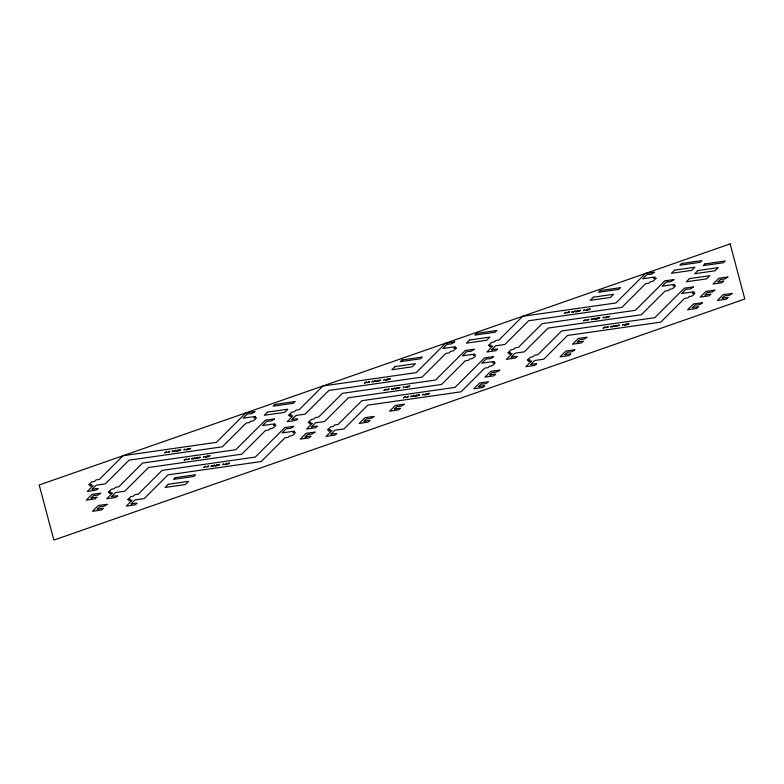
<?xml version="1.0" encoding="UTF-8"?>
<svg xmlns="http://www.w3.org/2000/svg" width="784" height="784" viewBox="0 0 784 784"><rect width="100%" height="100%" fill="white"/><g stroke="black" fill="none" stroke-linecap="round" stroke-linejoin="round"><path stroke-width="1.18" d="M164.728 452.78L166.678 451.535M173.578 451.515L175.528 450.271M184.181 460.149L186.131 458.895M193.031 458.875L194.981 457.631M203.634 467.509L205.584 466.255M212.484 466.245L214.434 464.99M364.54 383.072L366.491 381.828M373.38 381.808L375.34 380.554M383.993 390.432L385.944 389.187M403.446 397.792L405.397 396.547M412.286 396.528L414.246 395.283M564.294 313.375L566.254 312.13M583.747 320.734L585.707 319.49M592.596 319.431L594.546 318.226M603.2 328.094L605.15 326.85M612.049 326.83L613.999 325.585M169.52 451.78L167.707 452.456M180.359 450.202L178.527 450.908M190.198 448.771L188.336 449.497M188.993 459.101L187.18 459.816M199.812 457.562L197.98 458.268M209.622 456.19L207.809 456.866M208.446 466.47L206.594 467.166M219.265 464.922L217.452 465.637M229.075 463.55L227.282 464.226M369.362 382.014L367.539 382.749M380.142 380.524L378.329 381.191M390.011 379.064L388.207 379.799M388.786 389.432L386.973 390.099M399.624 387.845L397.811 388.56M409.464 386.424L407.621 387.149M408.258 396.753L406.445 397.468M419.077 395.205L417.235 395.92M428.877 393.842L427.074 394.509M569.106 312.336L567.273 313.041M579.925 310.787L578.092 311.503M589.764 309.366L587.922 310.092M588.559 319.696L586.706 320.401M599.378 318.147L597.565 318.863M609.188 316.785L607.375 317.451M607.992 327.095L606.179 327.761M618.831 325.507L617.037 326.232M628.641 324.145L626.808 324.811M88.994 484.757L91.904 481.895L94.56 481.435L96.109 479.886L99.352 479.426L123.127 455.69L216.355 442.362L245.921 412.854L254.839 411.61M97.961 488.608L96.197 490.127L87.367 491.401L93.149 485.619L89.915 486.08L91.463 484.532L89.043 484.855M96.844 497.34L95.109 498.859L86.24 500.143L92.022 494.361L100.95 493.126L98.47 494.861A6.145 1.911 -19.7 0 1 94.844 495.37L93.414 495.586L90.924 498.056L92.355 497.86A6.145 1.911 -19.7 0 1 95.981 497.34L96.814 497.262M108.447 492.117L111.357 489.255L114.013 488.795L115.562 487.246L118.805 486.786L142.58 463.05L235.808 449.722L265.374 420.214L274.292 418.97M103.096 508.502L101.332 510.012L92.502 511.286L98.294 505.504L107.212 504.269M107.232 504.367L104.733 506.003A6.145 1.911 -19.7 0 1 101.107 506.513L99.676 506.719L97.196 509.198L98.617 508.992A6.145 1.911 -19.7 0 1 102.253 508.483L103.076 508.395M117.424 495.958L115.65 497.487L106.82 498.761L112.602 492.979L109.368 493.44L110.916 491.891L108.525 492.215M127.9 499.477L130.81 496.625L133.466 496.154L135.015 494.616L138.258 494.145L162.033 470.41L255.261 457.082L284.827 427.574L293.745 426.339M136.867 503.338L135.103 504.847L126.273 506.121L132.055 500.339L128.821 500.8L130.369 499.251L127.949 499.575M254.859 411.718L252.37 413.344A6.145 1.911 -19.7 0 1 248.734 413.854L247.303 414.07L243.167 418.195L255.535 416.431L253.987 417.98C259.955 415.745 252.86 422.429 250.88 421.067L249.332 422.615L246.088 423.086L222.313 446.821L129.086 460.149L105.311 483.875L96.197 485.188L92.061 489.314L93.482 489.108A6.145 1.911 -19.7 0 1 97.118 488.589M274.312 419.077L271.823 420.704A6.145 1.911 -19.7 0 1 268.187 421.224L266.756 421.429L262.62 425.555L274.988 423.791L273.44 425.34C279.408 423.105 272.322 429.799 270.333 428.436L268.785 429.975L265.541 430.445L241.766 454.181L148.539 467.509L124.764 491.245L115.65 492.548L111.514 496.674L112.935 496.468A6.145 1.911 -19.7 0 1 116.571 495.949L117.394 495.87M288.806 415.04L291.707 412.188L294.372 411.727L295.921 410.179L299.165 409.709L322.939 385.973L416.167 372.655L445.733 343.137L454.651 341.902M293.765 426.437L291.276 428.064A6.145 1.911 -19.7 0 1 287.64 428.583L286.209 428.789L282.073 432.915L294.441 431.151L292.893 432.699C298.89 430.475 291.766 437.149 289.786 435.796L288.238 437.345L284.994 437.805L261.219 461.541L167.992 474.869L144.217 498.604L135.103 499.908L130.967 504.034L132.388 503.828A6.145 1.911 -19.7 0 1 136.024 503.318L136.847 503.23M308.259 422.409L311.16 419.548L313.825 419.087L315.374 417.539L318.618 417.068L342.392 393.343L435.62 380.015L465.186 350.497L474.104 349.262M310.876 436.325L309.112 437.844L300.282 439.109L306.074 433.336L314.992 432.102M317.226 426.261L315.462 427.77L306.632 429.044L312.414 423.262L309.17 423.732L310.729 422.184L308.328 422.507M315.011 432.2L312.522 433.826A6.145 1.911 -19.7 0 1 308.886 434.346M327.712 429.769L330.613 426.908L333.278 426.447L334.827 424.899L338.071 424.438L361.845 400.702L455.073 387.374L484.639 357.857L493.557 356.622M336.679 433.621L334.915 435.14L326.085 436.404L331.867 430.622L328.623 431.092L330.182 429.544L327.741 429.848M369.793 420.665L368.029 422.174L359.199 423.448L364.981 417.666L373.909 416.431M373.939 416.52L371.43 418.166A6.145 1.911 -19.7 0 1 367.804 418.676L366.373 418.881L363.894 421.361L365.315 421.155A6.145 1.911 -19.7 0 1 368.941 420.645L369.774 420.557M400.212 408.405L398.497 409.914L389.619 411.198L395.401 405.416L404.328 404.181M404.348 404.279L401.849 405.906A6.145 1.911 -19.7 0 1 398.223 406.426L396.792 406.631L394.313 409.111L395.734 408.905A6.145 1.911 -19.7 0 1 399.36 408.386L400.193 408.307M454.671 342L452.182 343.627A6.145 1.911 -19.7 0 1 448.546 344.147L447.115 344.352L442.98 348.478L455.347 346.714L453.789 348.263L456.229 347.949M456.249 348.057L453.309 350.918L450.692 351.359L449.144 352.908L445.9 353.368L422.125 377.104L328.898 390.432L305.123 414.168L296.009 415.471L291.873 419.597L293.294 419.391A6.145 1.911 -19.7 0 1 296.92 418.881L297.773 418.901L296.097 420.391L287.179 421.684L292.961 415.902L289.717 416.363L291.276 414.824L288.855 415.138M474.134 349.341L471.635 350.987A6.145 1.911 -19.7 0 1 467.999 351.506L466.568 351.712L462.433 355.838L474.8 354.074L473.242 355.622C479.161 353.368 472.311 359.993 470.145 358.719L468.597 360.268L465.353 360.728L441.578 384.464L348.351 397.792L324.576 421.527L315.452 422.831L311.326 426.957L312.747 426.751A6.145 1.911 -19.7 0 1 316.373 426.241L317.206 426.153M488.559 345.352L491.47 342.49L494.126 342.03L495.684 340.481L498.928 340.021L522.703 316.285L615.92 302.957L645.487 273.44L654.415 272.205M497.546 349.184L495.762 350.722L486.933 351.987L492.724 346.205L489.481 346.675L491.029 345.127L488.589 345.43M493.577 356.72L491.078 358.347A6.145 1.911 -19.7 0 1 487.452 358.866L486.021 359.072L481.886 363.198L494.253 361.434L492.695 362.982C498.683 360.767 491.539 367.471 489.598 366.079L488.05 367.627L484.806 368.088L461.031 391.824L367.804 405.152L344.029 428.887L334.905 430.191L330.779 434.316L332.2 434.111A6.145 1.911 -19.7 0 1 335.826 433.601M484.414 386.022L482.65 387.541L473.81 388.805L479.602 383.033L488.53 381.788L486.051 383.523A6.145 1.911 -19.7 0 1 482.415 384.042L480.984 384.248L478.505 386.728L479.935 386.522A6.145 1.911 -19.7 0 1 483.561 386.002M495.557 374.331L493.793 375.85L484.963 377.114L490.755 371.342L499.673 370.107M508.012 352.712L510.923 349.85L513.579 349.39L515.137 347.841L518.381 347.381L542.156 323.645L635.373 310.317L664.94 280.799L673.868 279.565M499.692 370.205L497.203 371.832A6.145 1.911 -19.7 0 1 493.567 372.351L492.136 372.557L489.657 375.036L491.078 374.83A6.145 1.911 -19.7 0 1 494.714 374.311M516.979 356.563L515.215 358.082L506.386 359.346L512.177 353.574L508.934 354.035L510.482 352.486L508.061 352.8M527.465 360.072L530.376 357.21L533.032 356.749L534.59 355.201L537.834 354.74L561.599 331.005L654.826 317.677L684.393 288.159L693.321 286.924M536.432 363.923L534.717 365.432L525.839 366.706L531.63 360.934L528.387 361.395L529.935 359.846L527.544 360.17M574.78 349.84L565.852 351.075L560.07 356.857L568.9 355.583L570.674 354.054M574.799 349.948L572.3 351.575A6.145 1.911 -19.7 0 1 568.674 352.085L567.244 352.29L564.764 354.77L566.185 354.564A6.145 1.911 -19.7 0 1 569.811 354.054L570.644 353.966M583.139 341.432L581.375 342.941L572.545 344.215L578.327 338.433L587.255 337.198L584.776 338.933A6.145 1.911 -19.7 0 1 581.15 339.443L579.719 339.648L577.24 342.128L578.661 341.922A6.145 1.911 -19.7 0 1 582.296 341.412L583.12 341.324M654.434 272.303L651.935 273.93A6.145 1.911 -19.7 0 1 648.299 274.449L646.869 274.655L642.743 278.781L655.101 277.017L653.552 278.565L655.992 278.261M656.012 278.359L653.111 281.201L650.446 281.662L648.897 283.21L645.653 283.671L621.879 307.406L528.651 320.734L504.886 344.47L495.762 345.773L491.627 349.899L493.048 349.703A6.145 1.911 -19.7 0 1 496.684 349.184L497.507 349.096M673.887 279.663L671.388 281.299A6.145 1.911 -19.7 0 1 667.752 281.809M693.34 287.032L690.841 288.659A6.145 1.911 -19.7 0 1 687.205 289.169L685.775 289.374L681.639 293.51L694.007 291.736L692.458 293.285C698.426 291.06 691.351 297.744 689.352 296.381L687.803 297.93L684.559 298.39L660.785 322.126L567.557 335.454L543.782 359.19L534.668 360.493L530.533 364.619L531.954 364.423A6.145 1.911 -19.7 0 1 535.59 363.903L536.413 363.825M698.279 306.965L696.515 308.484L687.686 309.749L693.477 303.976L702.395 302.732M702.415 302.84L699.926 304.466A6.145 1.911 -19.7 0 1 696.29 304.986L694.859 305.192L692.38 307.661L693.801 307.465A6.145 1.911 -19.7 0 1 697.437 306.946L698.26 306.867M710.765 294.323L709.04 295.833L700.161 297.107L705.953 291.334L714.871 290.09M714.89 290.198L712.401 291.824M723.681 281.24L721.917 282.75L713.087 284.024L718.869 278.242L727.797 277.007M727.817 277.105L725.318 278.741A6.145 1.911 -19.7 0 1 721.692 279.251L720.261 279.457L717.781 281.936L719.202 281.73A6.145 1.911 -19.7 0 1 722.828 281.221L723.661 281.133M727.983 297.675L726.219 299.184L717.389 300.458L723.171 294.676L732.099 293.441M732.129 293.53L729.62 295.176A6.145 1.911 -19.7 0 1 725.994 295.686L724.563 295.891L722.084 298.371L723.505 298.165A6.145 1.911 -19.7 0 1 727.131 297.655L727.964 297.567M166.835 451.907L164.816 452.868M175.724 450.594L173.646 451.594M186.288 459.267L184.289 460.237M195.177 457.954L193.119 458.963M205.771 466.598L203.722 467.587M214.63 465.314L212.591 466.333M366.647 382.19L364.609 383.151M375.526 380.897L373.478 381.886M386.1 389.55L384.082 390.51M394.979 388.256L392.833 389.168L394.793 387.923M405.553 396.91L403.554 397.88M414.442 395.597L412.384 396.616M566.411 312.493L564.402 313.463M575.28 311.199L573.143 312.11L575.093 310.866M585.883 319.823L583.835 320.823M594.733 318.559L592.704 319.558M605.336 327.183L603.308 328.182M614.195 325.899L612.137 326.918M172.117 451.858L173.127 450.849A2.283 0.706 -19.7 0 1 172.323 451.123M183.917 450.173L184.926 449.163A2.283 0.706 -19.7 0 1 184.113 449.438M191.57 459.218L192.58 458.209A2.283 0.706 -19.7 0 1 191.776 458.483M203.37 457.533L204.379 456.523A2.283 0.706 -19.7 0 1 203.566 456.798M211.023 466.578L212.033 465.569A2.283 0.706 -19.7 0 1 211.229 465.853M222.823 464.892L223.832 463.883A2.283 0.706 -19.7 0 1 223.019 464.157M371.93 382.141L372.939 381.142A2.283 0.706 -19.7 0 1 372.126 381.416M383.729 380.456L384.738 379.446A2.283 0.706 -19.7 0 1 383.925 379.73M391.383 389.511L392.392 388.501A2.283 0.706 -19.7 0 1 391.579 388.776M403.182 387.815L404.191 386.816A2.283 0.706 -19.7 0 1 403.378 387.09M410.836 396.871L411.845 395.861A2.283 0.706 -19.7 0 1 411.032 396.136M422.635 395.185L423.644 394.176A2.283 0.706 -19.7 0 1 422.831 394.45M571.693 312.453L572.702 311.444A2.283 0.706 -19.7 0 1 571.889 311.718M583.482 310.768L584.492 309.758A2.283 0.706 -19.7 0 1 583.688 310.033M591.146 319.813L592.155 318.804A2.283 0.706 -19.7 0 1 591.342 319.078M602.935 318.128L603.945 317.118A2.283 0.706 -19.7 0 1 603.141 317.393M610.589 327.173L611.608 326.164A2.283 0.706 -19.7 0 1 610.795 326.438M622.388 325.487L623.398 324.478A2.283 0.706 -19.7 0 1 622.594 324.752M177.419 450.33L178.311 449.987M187.249 448.918L188.15 448.575M196.872 457.689L197.764 457.346M206.702 456.278L207.603 455.945M216.325 465.049L217.217 464.706M226.155 463.638L227.056 463.305M377.231 380.612L378.123 380.269M387.061 379.211L387.953 378.868M396.684 387.972L397.576 387.629M406.514 386.571L407.406 386.228M416.137 395.332L417.029 394.989M425.967 393.931L426.859 393.588M576.985 310.915L577.886 310.572M586.824 309.513L587.716 309.17M596.438 318.275L597.339 317.941M606.277 316.873L607.169 316.53M615.891 325.634L616.792 325.301M625.73 324.233L626.622 323.89M178.34 450.222L177.262 450.712M188.17 448.82L187.092 449.31A1.999 0.617 -19.7 0 0 186.092 449.761M197.823 457.562L196.784 458.052M207.623 456.18L206.545 456.67A1.999 0.617 -19.7 0 0 205.545 457.121M217.276 464.922L216.237 465.412M227.076 463.54L226.066 464.001A1.999 0.617 -19.7 0 0 224.998 464.481M378.153 380.514L377.075 381.004A1.999 0.617 -19.7 0 0 376.075 381.455M388.031 379.064L386.904 379.593A1.999 0.617 -19.7 0 0 385.904 380.044M397.606 387.874L396.528 388.364M407.435 386.463L406.357 386.953A1.999 0.617 -19.7 0 0 405.357 387.404M417.088 395.205L416.049 395.695M426.888 393.823L425.81 394.323A1.999 0.617 -19.7 0 0 424.81 394.764M577.945 310.787L576.906 311.277M587.784 309.376L586.657 309.905A1.999 0.617 -19.7 0 0 585.658 310.346M597.398 318.147L596.35 318.637M607.188 316.765L606.189 317.236A1.999 0.617 -19.7 0 0 605.111 317.716M616.861 325.497L615.734 326.026M626.681 324.106L625.642 324.596A1.999 0.617 -19.7 0 0 624.564 325.076M667.752 281.819L666.322 282.015L662.196 286.15L674.554 284.376L673.005 285.925C678.954 283.681 671.966 290.335 669.899 289.022L668.35 290.57L665.106 291.031L641.332 314.766L548.104 328.094L524.329 351.83L515.215 353.133L511.08 357.259L512.501 357.063A6.145 1.911 -19.7 0 1 516.137 356.544L516.96 356.465M569.576 311.797L568.086 312.306L569.057 312.169M580.395 310.248L578.896 310.758L579.866 310.621M590.225 308.837L588.735 309.347L589.705 309.219M575.701 311.875L577.377 311.64M585.54 310.474L587.206 310.229M589.029 319.157L587.539 319.666L588.51 319.529M599.848 317.608L598.349 318.118L599.319 317.99M609.678 316.197L608.188 316.716L609.158 316.579M595.154 319.235L596.83 319M604.993 317.834L606.659 317.589M608.482 326.516L606.992 327.026L607.963 326.889M619.301 324.968L617.802 325.478L618.772 325.35M629.131 323.567L627.631 324.076L628.611 323.939M614.607 326.595L616.283 326.36M624.446 325.193L626.112 324.948M369.823 381.485L368.323 381.994L369.293 381.867M380.632 379.946L379.142 380.456L380.113 380.318M390.471 378.535L388.972 379.044L389.942 378.917M375.948 381.573L377.623 381.328M385.777 380.162L387.453 379.926M389.276 388.844L387.776 389.354L388.746 389.227M400.085 387.306L398.595 387.815L399.566 387.678M409.924 385.895L408.425 386.404L409.395 386.277M494.714 374.311L495.537 374.233M395.401 388.933L397.076 388.697M405.23 387.531L406.906 387.286M408.729 396.214L407.229 396.724L408.199 396.586M419.538 394.666L418.048 395.175L419.019 395.038M429.367 393.254L427.878 393.764L428.848 393.637M483.571 386.002L484.394 385.924M414.854 396.292L416.529 396.057M424.683 394.891L426.359 394.646M170.01 451.202L168.521 451.711L169.491 451.584M180.83 449.653L179.33 450.163L180.3 450.036M190.659 448.252L189.16 448.762L190.13 448.624M176.135 451.29L177.811 451.045M185.965 449.879L187.641 449.644M308.876 434.346L307.455 434.552L304.976 437.031L306.397 436.825A6.145 1.911 -19.7 0 1 310.033 436.306L310.856 436.227M335.836 433.591L336.659 433.513M189.463 458.562L187.974 459.071L188.944 458.944M200.283 457.013L198.783 457.523L199.753 457.395M210.112 455.612L208.613 456.121L209.583 455.994M195.588 458.65L197.264 458.405M205.418 457.239L207.094 457.003M208.916 465.921L207.417 466.431L208.397 466.304M219.736 464.373L218.236 464.883L219.206 464.755M229.565 462.972L228.066 463.481L229.036 463.354M215.041 466.01L216.717 465.765M224.871 464.598L226.547 464.363M97.118 488.589L97.941 488.51M710.735 294.225L709.922 294.304A6.145 1.911 -19.7 0 0 706.276 294.823L704.855 295.019L707.335 292.55L708.765 292.344A6.145 1.911 -19.7 0 0 712.401 291.824M595.281 319.117A1.999 0.617 -19.7 0 1 596.281 318.696M395.528 388.815A1.999 0.617 -19.7 0 1 396.528 388.394M195.716 458.522A1.999 0.617 -19.7 0 1 196.715 458.111M614.734 326.477A1.999 0.617 -19.7 0 1 615.734 326.056M575.828 311.758A1.999 0.617 -19.7 0 1 576.828 311.336M414.981 396.175A1.999 0.617 -19.7 0 1 415.981 395.753M215.169 465.892A1.999 0.617 -19.7 0 1 216.168 465.471M176.263 451.163A1.999 0.617 -19.7 0 1 177.262 450.751M168.295 484.287L165.159 487.423L185.426 484.532L188.601 481.347L168.295 484.287M175.283 477.662L173.587 479.357L193.854 476.456L195.588 474.722L175.283 477.662M274.831 404.466L273.136 406.161L293.402 403.26L295.147 401.526L274.831 404.466M267.462 412.149L264.316 415.285L284.582 412.394L287.767 409.209L267.462 412.149M395.048 366.598L391.902 369.744L412.168 366.843L415.353 363.668L395.048 366.598M402.035 359.974L400.34 361.669L420.606 358.768L422.341 357.034L402.035 359.974M469.538 340.05L466.392 343.186L486.658 340.285L489.843 337.11L469.538 340.05M476.515 333.416L474.82 335.111L495.086 332.21L496.831 330.476L476.515 333.416M593.321 297.205L590.185 300.35L610.452 297.45L613.627 294.274L593.321 297.205M600.309 290.58L598.613 292.275L618.88 289.374L620.614 287.64L600.309 290.58M674.603 270.147L671.457 273.283L691.723 270.392L694.908 267.207L674.603 270.147M681.58 263.522L679.885 265.217L700.151 262.317L701.886 260.582L681.58 263.522M689.45 278.643L686.304 281.779L706.57 278.888L709.755 275.703L689.45 278.643M697.878 270.568L694.732 273.704L714.998 270.813L718.183 267.628L697.878 270.568M704.865 263.943L703.17 265.639L723.436 262.738L725.171 261.003L704.865 263.943M730.149 243.902L39.2 484.973L53.851 540.098L744.8 299.027L730.149 243.902"/></g></svg>
